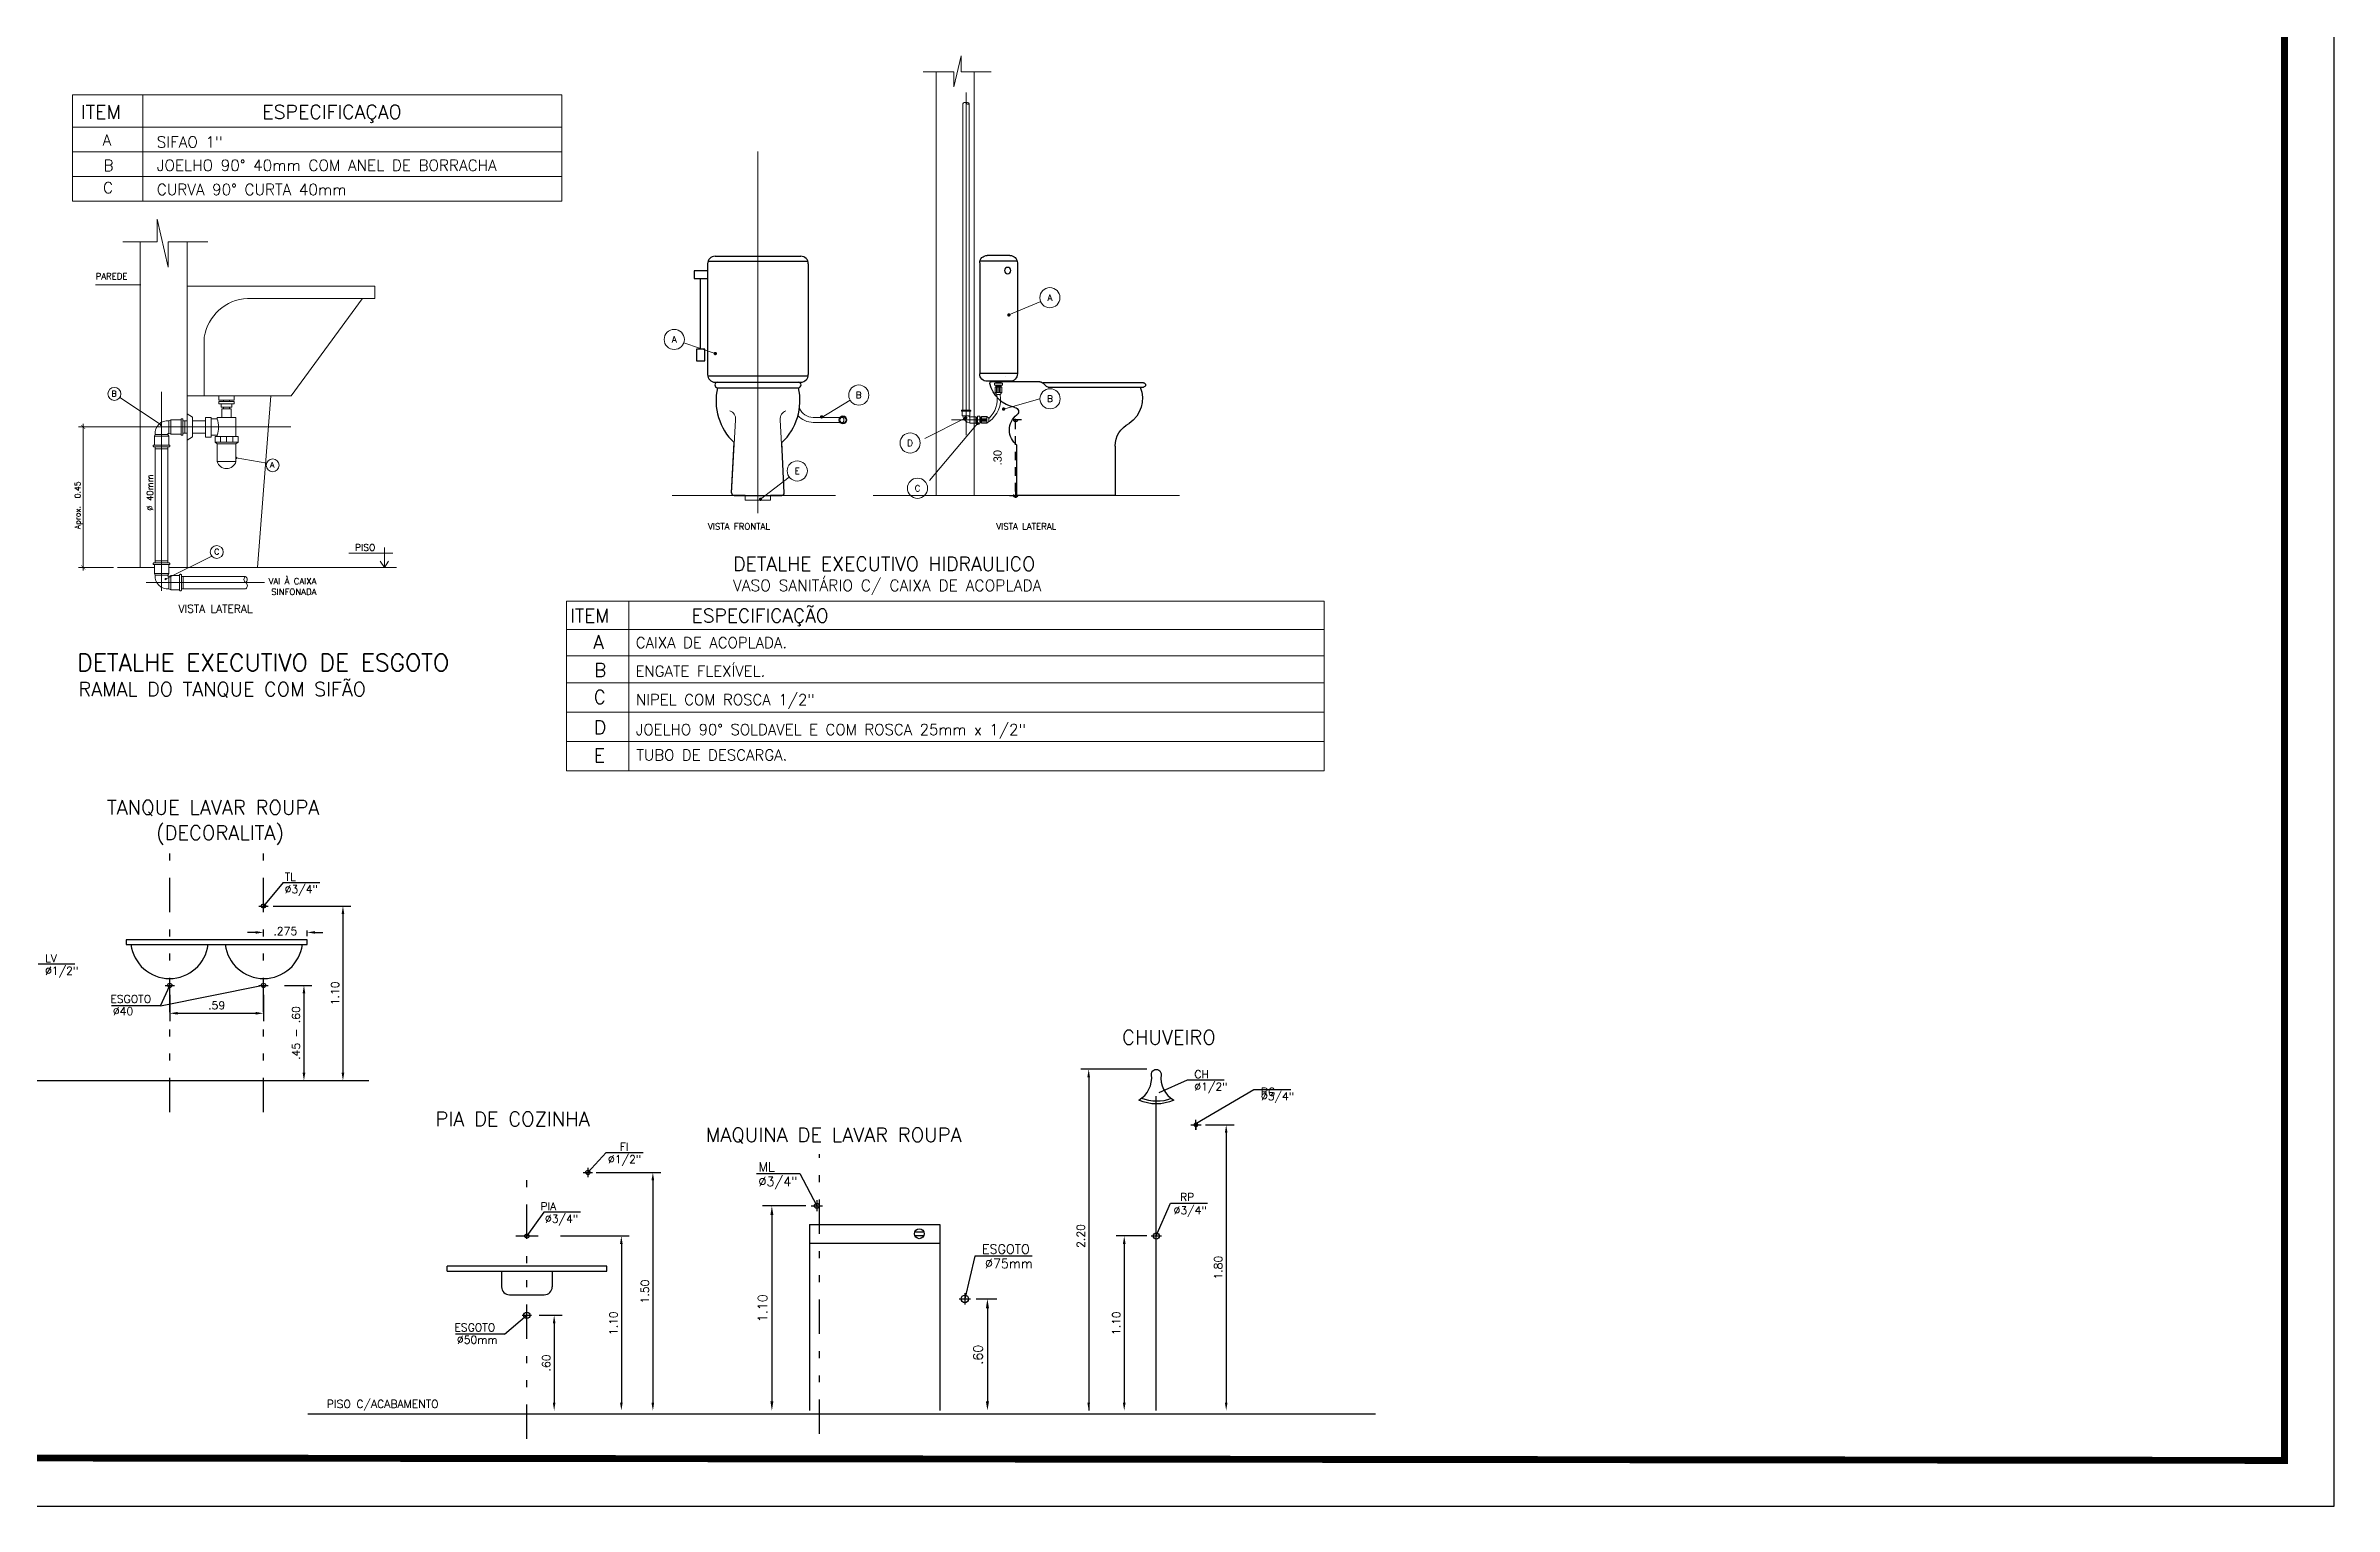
# Model space of a CAD drawing. Header units: millimetres. Extents: x 2426 to 2585, y 1215 to 1309.
# Drawn here: x 2551.66 to 2584.83, y 1215.78 to 1236.95 of the extents above; entities that cross this region are included whole.
import ezdxf
from ezdxf.enums import TextEntityAlignment as Align

# ---------------------------------------------------------------- set-up
doc = ezdxf.new("R2010")
doc.units = ezdxf.units.MM
for name, pattern in [('CENTER2', [28.575, 19.05, -3.175, 3.175, -3.175]), ('DASHED2', [9.525, 6.35, -3.175]), ('DIVIDE', [1.25, 0.5, -0.25, 0, -0.25, 0, -0.25]), ('HIDDEN2', [0.1875, 0.125, -0.0625])]:
    doc.linetypes.add(name, pattern=pattern)
for name, color, linetype in [('02', 2, 'Continuous'), ('BANHO', 7, 'Continuous'), ('CERC02', 3, 'Continuous'), ('DETALLHES_ESGOTO', 3, 'Continuous'), ('DETALLHES_HIDRAULICO', 4, 'Continuous'), ('LAYER8', 8, 'Continuous'), ('PROJEÇÃO', 8, 'HIDDEN2'), ('TEXT', 2, 'Continuous'), ('TEXTO0', 7, 'Continuous'), ('TUBULAÇÃO_HIDRÁULICA projeção', 5, 'DASHED2'), ('TXT_0', 7, 'Continuous'), ('TXT_1', 3, 'Continuous'), ('TXT_2', 6, 'Continuous')]:
    doc.layers.add(name, color=color, linetype=linetype)
doc.styles.add('ADITIVOCAD', font='ROMANS.shx')
doc.styles.add('ROMANS', font='romans', dxfattribs={"height": 0.1})
doc.dimstyles.get("Standard").update_dxf_attribs({"dimtxt": 0.18, "dimasz": 0.18, "dimexe": 0.18, "dimexo": 0.0625, "dimgap": 0.09, "dimtad": 0, "dimtih": 1, "dimtoh": 1, "dimdec": 4, "dimzin": 0, "dimdsep": 46, "dimtxsty": 'Standard', "dimcen": 0.09, "dimadec": 0, "dimazin": 0, "dimtfac": 1, "dimtdec": 4, "dimtofl": 0, "dimtmove": 2, "dimatfit": 3, "dimfxl": 0, "dimtolj": 1, "dimtzin": 0, "dimarcsym": 0})

# ---------------------------------------------------------------- blocks, each defined once
blk = doc.blocks.new('ADC_VASO_02L')
for p, q in [((-0.15, 0.9232), (-0.15, 0.4832)), ((-0.1492, 0.93), (-0.0008, 0.93)), ((-0.12, 0.9532), (-0.03, 0.9532)), ((0, 0.9232), (0, 0.4832)), ((-0.1492, 0.4845), (-0.0008, 0.4845)), ((-0.6504, 0.4474), (-0.2505, 0.4474)), ((-0.2834, 0.43), (-0.6504, 0.43)), ((-0.272, 0.43), (-0.6353, 0.43)), ((-0.2649, 0.4329), (-0.2525, 0.4453)), ((-0.2384, 0.4512), (-0.0454, 0.4512)), ((-0.12, 0.4532), (-0.03, 0.4532)), ((-0.5379, 0.1957), (-0.5379, 0)), ((-0.1479, 0), (-0.1479, 0.2)), ((-0.5379, 0), (-0.1479, 0))]:
    blk.add_line(p, q)
blk.add_circle((-0.1113, 0.8931), 0.0125)
for centre, radius, start, end in [((-0.12, 0.9232), 0.03, 90, 180), ((-0.03, 0.9232), 0.03, 0, 90), ((-0.12, 0.4832), 0.03, 180, 270), ((-0.03, 0.4832), 0.03, 270, 0), ((-0.6504, 0.4387), 0.0087, 90, 270), ((-0.526, 0.3851), 0.1205, 158.1254, 235.66367), ((-0.272, 0.44), 0.01, 270, 315), ((-0.2384, 0.4312), 0.02, 90, 135), ((-0.1666, 0.4756), 0.1297, 282.0492, 346.33831), ((-0.0454, 0.4462), 0.005, 346.33831, 90), ((-0.6379, 0.1957), 0.1, 0, 63.97069), ((-0.1385, 0.3329), 0.016, 93.80615, 233.89222), ((-0.1929, 0.26), 0.075, 306.8699, 53.1301)]:
    blk.add_arc(centre, radius, start, end)
blk = doc.blocks.new('ADC_VASO_02F')
for p, q in [((-0.1948, 0.92), (-0.1948, 0.48)), ((-0.1931, 0.93), (0.2035, 0.93)), ((-0.1648, 0.95), (0.1752, 0.95)), ((0.2052, 0.92), (0.2052, 0.48)), ((-0.1948, 0.8917), (-0.2476, 0.8917)), ((-0.2476, 0.8917), (-0.2476, 0.8621)), ((-0.2476, 0.8621), (-0.1948, 0.8621)), ((-0.2231, 0.5805), (-0.2231, 0.8621)), ((-0.1948, 0.475), (0.2052, 0.475)), ((-0.1648, 0.45), (-0.1558, 0.45)), ((-0.1558, 0.45), (0.1662, 0.45)), ((-0.1558, 0.4279), (0.1662, 0.4279)), ((0.1662, 0.45), (0.1752, 0.45)), ((-0.0993, 0.0105), (-0.0898, 0.21)), ((0.1097, 0.0105), (0.1002, 0.21)), ((-0.0893, 0), (0.0997, 0))]:
    blk.add_line(p, q)
blk.add_lwpolyline([(-0.206, 0.5805), (-0.2394, 0.5805), (-0.2394, 0.5354), (-0.206, 0.5354)], close=True)
for centre, radius, start, end in [((-0.1648, 0.92), 0.03, 90, 180), ((0.1752, 0.92), 0.03, 0, 90), ((-0.1648, 0.48), 0.03, 180, 270), ((0.1752, 0.48), 0.03, 270, 0), ((-0.1547, 0.439), 0.0111, 95.7268, 264.2732), ((0.0696, 0.3772), 0.231, 167.31807, 226.37481), ((-0.0591, 0.3772), 0.231, 313.62519, 12.68193), ((0.1651, 0.439), 0.0111, 275.7268, 84.2732), ((-0.0893, 0.01), 0.01, 177.27369, 270), ((0.0997, 0.01), 0.01, 270, 2.72631)]:
    blk.add_arc(centre, radius, start, end)
blk = doc.blocks.new('BOLA')
for p, q in [((-1.44, 0), (1.44, 0)), ((0, -1.44), (0, 1.44))]:
    blk.add_line(p, q)
blk.add_circle((0, 0), 0.452)
blk = doc.blocks.new('*D176')
at = {"layer": 'Defpoints', "color": 0, "transparency": 16777216}
for p in [(2565.281, 1231.528), (2565.721, 1231.528), (2565.174, 1230.432)]:
    blk.add_point(p, dxfattribs=at)
at = {"layer": 'PROJEÇÃO', "color": 7, "lineweight": -2, "transparency": 16777216}
blk.add_line((2565.721, 1230.492), (2565.721, 1231.468), dxfattribs=at)
at = {"layer": 'PROJEÇÃO', "color": 7, "lineweight": -2, "transparency": 16777216, "xscale": 0.06, "yscale": 0.06, "zscale": 0.06}
for p, rotation in [((2565.721, 1231.528), 90), ((2565.721, 1230.432), 270)]:
    blk.add_blockref('BOLA', p, dxfattribs=dict(at, rotation=rotation))
at = {"layer": 'PROJEÇÃO', "color": 3, "lineweight": 18, "transparency": 16777216, "insert": (2565.461, 1230.98), "char_height": 0.12, "attachment_point": 5, "rotation": 90}
blk.add_mtext('\\A1;.30', dxfattribs=at)
blk = doc.blocks.new('_ARCHTICK')
at = {"color": 0, "linetype": 'ByBlock', "const_width": 0.15}
blk.add_lwpolyline([(-0.5, -0.5), (0.5, 0.5)], dxfattribs=at)

msp = doc.modelspace()

# ---------------------------------------------------------------- linework, layer by layer
at = {"layer": '02', "lineweight": 18}
for p, q in [((2559.142, 1236.239), (2559.142, 1234.697)), ((2559.214, 1226.444), (2570.194, 1226.444))]:
    msp.add_line(p, q, dxfattribs=at)
at = {"layer": 'BANHO', "lineweight": 18}
msp.add_line((2562.717, 1233.729), (2562.717, 1233.656), dxfattribs=at)
at = {"layer": 'Defpoints', "color": 0, "linetype": 'ByBlock'}
msp.add_point((2554.985, 1223.332), dxfattribs=at)
at = {"layer": 'DETALLHES_ESGOTO', "lineweight": 18}
for p, q in [((2553.962, 1231.878), (2553.962, 1232.727)), ((2554.171, 1231.878), (2554.171, 1231.815)), ((2554.397, 1231.815), (2554.171, 1231.815)), ((2554.171, 1231.76), (2554.171, 1231.794)), ((2554.397, 1231.794), (2554.171, 1231.794)), ((2554.397, 1231.76), (2554.171, 1231.76)), ((2554.208, 1231.76), (2554.208, 1231.714)), ((2554.361, 1231.714), (2554.208, 1231.714)), ((2554.349, 1231.687), (2554.218, 1231.687)), ((2554.218, 1231.562), (2554.218, 1231.687)), ((2554.239, 1231.815), (2554.239, 1231.794)), ((2554.239, 1231.714), (2554.239, 1231.687)), ((2554.329, 1231.815), (2554.329, 1231.794)), ((2554.329, 1231.714), (2554.329, 1231.687)), ((2554.349, 1231.562), (2554.349, 1231.687)), ((2554.361, 1231.76), (2554.361, 1231.714)), ((2554.397, 1231.878), (2554.397, 1231.815)), ((2554.397, 1231.794), (2554.397, 1231.76)), ((2554.928, 1231.878), (2554.734, 1229.39)), ((2553.475, 1231.529), (2553.475, 1231.321)), ((2553.713, 1231.515), (2553.679, 1231.515)), ((2553.713, 1231.334), (2553.679, 1231.334)), ((2553.713, 1231.614), (2553.713, 1231.515)), ((2553.79, 1231.567), (2553.713, 1231.614)), ((2553.713, 1231.515), (2553.713, 1231.334)), ((2553.79, 1231.567), (2553.79, 1231.295)), ((2553.977, 1231.516), (2553.79, 1231.516)), ((2553.977, 1231.334), (2553.79, 1231.334)), ((2553.977, 1231.562), (2553.977, 1231.28)), ((2553.977, 1231.562), (2554.06, 1231.562)), ((2554.06, 1231.562), (2554.06, 1231.28)), ((2554.148, 1231.541), (2554.06, 1231.541)), ((2554.148, 1231.307), (2554.06, 1231.307)), ((2554.42, 1231.562), (2554.148, 1231.562)), ((2554.148, 1231.562), (2554.148, 1231.541)), ((2554.148, 1231.307), (2554.148, 1231.286)), ((2554.42, 1231.562), (2554.42, 1231.286)), ((2553.446, 1231.291), (2553.238, 1231.291)), ((2553.251, 1231.11), (2553.251, 1229.484)), ((2553.432, 1231.11), (2553.432, 1229.484)), ((2553.79, 1231.284), (2553.713, 1231.236)), ((2553.79, 1231.295), (2553.79, 1231.285)), ((2553.79, 1231.285), (2553.79, 1231.284)), ((2553.977, 1231.28), (2554.06, 1231.28)), ((2554.454, 1231.286), (2554.118, 1231.286)), ((2554.118, 1231.286), (2554.118, 1231.203)), ((2554.454, 1231.203), (2554.118, 1231.203)), ((2554.148, 1231.18), (2554.118, 1231.203)), ((2554.42, 1231.18), (2554.148, 1231.18)), ((2554.148, 1231.18), (2554.148, 1230.925)), ((2554.195, 1231.286), (2554.195, 1231.203)), ((2554.285, 1231.286), (2554.285, 1231.203)), ((2554.376, 1231.286), (2554.376, 1231.203)), ((2554.42, 1231.18), (2554.454, 1231.203)), ((2554.42, 1231.18), (2554.42, 1230.925)), ((2554.454, 1231.286), (2554.454, 1231.203)), ((2554.42, 1230.925), (2554.148, 1230.925)), ((2553.238, 1229.303), (2553.446, 1229.303)), ((2553.476, 1229.274), (2553.476, 1229.066)), ((2554.561, 1229.26), (2553.657, 1229.26)), ((2554.561, 1229.079), (2553.657, 1229.079))]:
    msp.add_line(p, q, dxfattribs=at)
for points in [[(2554.586, 1233.286), (2556.433, 1233.286), (2556.433, 1233.467), (2553.713, 1233.467)], [(2553.714, 1231.878), (2555.223, 1231.878), (2556.251, 1233.283)], [(2553.446, 1231.164), (2553.446, 1231.291), (2553.432, 1231.318), (2553.251, 1231.318), (2553.238, 1231.291), (2553.238, 1231.164)], [(2553.625, 1231.529), (2553.475, 1231.529), (2553.448, 1231.516), (2553.448, 1231.335), (2553.475, 1231.321), (2553.625, 1231.321)], [(2553.652, 1231.334), (2553.679, 1231.334), (2553.679, 1231.515), (2553.652, 1231.515)], [(2553.251, 1231.137), (2553.251, 1231.11), (2553.432, 1231.11), (2553.432, 1231.137)], [(2553.238, 1229.43), (2553.238, 1229.303), (2553.251, 1229.276), (2553.432, 1229.276), (2553.446, 1229.303), (2553.446, 1229.43)], [(2553.432, 1229.457), (2553.432, 1229.484), (2553.251, 1229.484), (2553.251, 1229.457)], [(2553.603, 1229.274), (2553.476, 1229.274), (2553.449, 1229.26), (2553.449, 1229.079), (2553.476, 1229.066), (2553.603, 1229.066)], [(2553.63, 1229.079), (2553.657, 1229.079), (2553.657, 1229.26), (2553.63, 1229.26)]]:
    msp.add_lwpolyline(points, dxfattribs=at)
for points in [[(2553.652, 1231.316, -0.414214), (2553.64, 1231.305), (2553.636, 1231.305, -0.414214), (2553.625, 1231.316), (2553.625, 1231.533, -0.414214), (2553.636, 1231.544), (2553.64, 1231.544, -0.414214), (2553.652, 1231.533)], [(2553.234, 1231.137, -0.414214), (2553.222, 1231.148), (2553.222, 1231.153, -0.414214), (2553.234, 1231.164), (2553.451, 1231.164, -0.414214), (2553.462, 1231.153), (2553.462, 1231.148, -0.414214), (2553.451, 1231.137)], [(2553.45, 1229.457, -0.414214), (2553.461, 1229.446), (2553.461, 1229.441, -0.414214), (2553.45, 1229.43), (2553.233, 1229.43, -0.414214), (2553.221, 1229.441), (2553.221, 1229.446, -0.414214), (2553.233, 1229.457)], [(2553.63, 1229.062, -0.414214), (2553.619, 1229.05), (2553.614, 1229.05, -0.414214), (2553.603, 1229.062), (2553.603, 1229.279, -0.414214), (2553.614, 1229.29), (2553.619, 1229.29, -0.414214), (2553.63, 1229.279)]]:
    msp.add_lwpolyline(points, format="xyb", close=True, dxfattribs=at)
for centre, radius, start, end in [((2554.616, 1232.625), 0.662, 92.5756, 171.131), ((2553.432, 1231.335), 0.182, 85.089, 185.2528), ((2553.447, 1231.319), 0.0152, 88.7401, 185.4496), ((2553.804, 1231.424), 0.363, 341.2365, 18.7635), ((2554.284, 1230.964), 0.142, 196.3291, 343.6709), ((2553.432, 1229.26), 0.182, 175.089, 275.2528), ((2553.447, 1229.276), 0.0152, 178.7401, 275.4496), ((2554.591, 1229.215), 0.0541, 123.1341, 236.8659), ((2554.525, 1229.215), 0.0584, 309.0994, 50.9006), ((2554.532, 1229.125), 0.0541, 303.1341, 56.8659)]:
    msp.add_arc(centre, radius, start, end, dxfattribs=at)
at = {"layer": 'DETALLHES_HIDRAULICO', "lineweight": 18}
for p, q in [((2564.957, 1236.11), (2564.957, 1231.67)), ((2565.049, 1236.11), (2565.049, 1231.67)), ((2565.418, 1232.061), (2565.418, 1232.03)), ((2565.418, 1232.061), (2565.531, 1232.061)), ((2565.418, 1232.03), (2565.531, 1232.03)), ((2565.427, 1231.926), (2565.427, 1232.003)), ((2565.427, 1232.003), (2565.522, 1232.003)), ((2565.52, 1232.087), (2565.428, 1232.087)), ((2565.436, 1232.061), (2565.436, 1232.087)), ((2565.436, 1232.076), (2565.514, 1232.087)), ((2565.436, 1232.069), (2565.514, 1232.079)), ((2565.436, 1232.061), (2565.514, 1232.071)), ((2565.436, 1232.003), (2565.436, 1232.03)), ((2565.436, 1232.02), (2565.514, 1232.03)), ((2565.436, 1232.012), (2565.514, 1232.023)), ((2565.436, 1232.004), (2565.514, 1232.015)), ((2565.445, 1231.926), (2565.445, 1232.003)), ((2565.464, 1231.926), (2565.464, 1232.003)), ((2565.482, 1231.926), (2565.482, 1232.003)), ((2565.5, 1231.926), (2565.5, 1232.003)), ((2565.514, 1232.061), (2565.514, 1232.087)), ((2565.514, 1232.003), (2565.514, 1232.03)), ((2565.522, 1231.926), (2565.522, 1232.003)), ((2565.531, 1232.061), (2565.531, 1232.03)), ((2565.427, 1231.926), (2565.45, 1231.895)), ((2565.427, 1231.926), (2565.522, 1231.926)), ((2565.45, 1231.895), (2565.499, 1231.895)), ((2565.522, 1231.926), (2565.499, 1231.895)), ((2561.605, 1230.466), (2561.662, 1231.528)), ((2562.368, 1230.466), (2562.311, 1231.528)), ((2563.219, 1231.564), (2562.788, 1231.564)), ((2563.219, 1231.491), (2562.788, 1231.491)), ((2565.06, 1231.574), (2565.144, 1231.574)), ((2565.06, 1231.482), (2565.144, 1231.482)), ((2565.144, 1231.574), (2565.144, 1231.482)), ((2565.171, 1231.567), (2565.144, 1231.567)), ((2565.155, 1231.489), (2565.144, 1231.567)), ((2565.171, 1231.489), (2565.144, 1231.489)), ((2565.162, 1231.489), (2565.152, 1231.567)), ((2565.171, 1231.489), (2565.16, 1231.567)), ((2565.171, 1231.584), (2565.201, 1231.584)), ((2565.171, 1231.471), (2565.171, 1231.584)), ((2565.171, 1231.471), (2565.201, 1231.471)), ((2565.201, 1231.471), (2565.201, 1231.584)), ((2565.228, 1231.567), (2565.201, 1231.567)), ((2565.211, 1231.489), (2565.201, 1231.567)), ((2565.228, 1231.489), (2565.201, 1231.489)), ((2565.219, 1231.489), (2565.208, 1231.567)), ((2565.227, 1231.489), (2565.217, 1231.567)), ((2565.306, 1231.575), (2565.228, 1231.575)), ((2565.228, 1231.48), (2565.228, 1231.575)), ((2565.306, 1231.553), (2565.228, 1231.553)), ((2565.306, 1231.535), (2565.228, 1231.535)), ((2565.306, 1231.517), (2565.228, 1231.517)), ((2565.306, 1231.499), (2565.228, 1231.499)), ((2565.306, 1231.48), (2565.228, 1231.48)), ((2565.306, 1231.575), (2565.336, 1231.552)), ((2565.306, 1231.48), (2565.306, 1231.575)), ((2565.306, 1231.48), (2565.336, 1231.503)), ((2565.336, 1231.503), (2565.336, 1231.552)), ((2561.642, 1230.436), (2561.804, 1230.436)), ((2561.804, 1230.436), (2561.804, 1230.363)), ((2561.804, 1230.363), (2562.169, 1230.363)), ((2562.169, 1230.436), (2562.332, 1230.436)), ((2562.169, 1230.436), (2562.169, 1230.363))]:
    msp.add_line(p, q, dxfattribs=at)
msp.add_lwpolyline([(2564.936, 1231.663, -0.414214), (2564.943, 1231.67), (2565.063, 1231.67, -0.414214), (2565.071, 1231.663), (2565.071, 1231.661, -0.414214), (2565.063, 1231.653), (2564.943, 1231.653, -0.414214), (2564.936, 1231.661)], format="xyb", close=True, dxfattribs=at)
for points in [[(2565.06, 1231.653), (2565.06, 1231.595, -0.414214), (2565.05, 1231.585), (2564.956, 1231.585, -0.414214), (2564.946, 1231.595), (2564.946, 1231.653)], [(2565.06, 1231.482), (2565.06, 1231.574, -0.414214)]]:
    msp.add_lwpolyline(points, format="xyb", dxfattribs=at)
for radius in [0.0576, 0.0456]:
    msp.add_circle((2563.219, 1231.528), radius, dxfattribs=at)
for centre, radius, start, end in [((2564.982, 1236.104), 0.0256, 32.2558, 167.6379), ((2565.017, 1236.093), 0.0357, 28.3273, 120.3701), ((2565.03, 1236.134), 0.0308, 212.2558, 306.9595), ((2561.541, 1231.544), 0.122, 352.5883, 71.5643), ((2562.432, 1231.544), 0.122, 108.4357, 187.4117), ((2562.788, 1231.783), 0.219, 203.5864, 270), ((2565.077, 1231.828), 0.379, 313.2074, 10.0893), ((2565.102, 1231.83), 0.402, 305.6158, 9.2432), ((2562.788, 1231.783), 0.292, 220.7377, 270), ((2563.178, 1231.528), 0.0554, 318.8368, 41.1632), ((2565.064, 1231.595), 0.107, 184.9011, 267.6161), ((2565.06, 1231.583), 0.0118, 166.9833, 268.3174), ((2561.642, 1230.472), 0.0365, 177.2737, 270), ((2562.332, 1230.472), 0.0365, 270, 2.7263)]:
    msp.add_arc(centre, radius, start, end, dxfattribs=at)
at = {"layer": 'LAYER8', "linetype": 'DIVIDE'}
for p, q in [((2553.462, 1221.493), (2553.462, 1225.315)), ((2554.82, 1221.493), (2554.82, 1225.315)), ((2558.638, 1216.759), (2558.638, 1220.708)), ((2562.877, 1216.831), (2562.877, 1220.887))]:
    msp.add_line(p, q, dxfattribs=at)
at = {"layer": 'LAYER8'}
for p, q in [((2555.103, 1224.823), (2554.82, 1224.483)), ((2555.103, 1224.823), (2555.638, 1224.823)), ((2554.751, 1224.483), (2554.889, 1224.483)), ((2551.553, 1223.645), (2552.087, 1223.645)), ((2553.326, 1223.038), (2552.617, 1223.038)), ((2553.326, 1223.038), (2554.789, 1223.332)), ((2553.326, 1223.038), (2553.462, 1223.332)), ((2553.393, 1223.332), (2553.531, 1223.332)), ((2554.751, 1223.332), (2554.889, 1223.332)), ((2567.761, 1219.747), (2567.761, 1221.729)), ((2567.802, 1221.78), (2568.211, 1221.965)), ((2568.211, 1221.965), (2568.746, 1221.965)), ((2568.335, 1221.329), (2569.176, 1221.825)), ((2569.176, 1221.825), (2569.71, 1221.825)), ((2568.335, 1221.238), (2568.335, 1221.385)), ((2568.262, 1221.311), (2568.409, 1221.311)), ((2568.335, 1221.311), (2568.335, 1221.238)), ((2559.789, 1220.91), (2559.522, 1220.621)), ((2559.522, 1220.69), (2559.522, 1220.552)), ((2559.789, 1220.91), (2560.324, 1220.91)), ((2559.453, 1220.621), (2559.591, 1220.621)), ((2559.453, 1220.621), (2559.591, 1220.621)), ((2561.967, 1220.605), (2562.594, 1220.605)), ((2562.594, 1220.605), (2562.841, 1220.138)), ((2558.881, 1220.047), (2558.639, 1219.701)), ((2559.415, 1220.047), (2558.881, 1220.047)), ((2562.76, 1220.138), (2562.922, 1220.138)), ((2562.841, 1220.219), (2562.841, 1220.058)), ((2567.761, 1219.701), (2567.969, 1220.174)), ((2567.969, 1220.174), (2568.503, 1220.174)), ((2558.476, 1219.701), (2558.801, 1219.701)), ((2558.569, 1219.701), (2558.707, 1219.701)), ((2562.733, 1219.869), (2562.733, 1217.17)), ((2562.733, 1219.869), (2564.621, 1219.869)), ((2564.259, 1219.761), (2564.393, 1219.761)), ((2564.259, 1219.707), (2564.393, 1219.707)), ((2564.621, 1219.869), (2564.621, 1217.17)), ((2567.688, 1219.701), (2567.834, 1219.701)), ((2567.761, 1219.628), (2567.761, 1219.774)), ((2562.733, 1219.599), (2564.621, 1219.599)), ((2565.129, 1219.409), (2564.986, 1218.789)), ((2565.96, 1219.409), (2565.129, 1219.409)), ((2567.761, 1217.17), (2567.761, 1219.655)), ((2559.795, 1219.262), (2557.48, 1219.262)), ((2557.48, 1219.193), (2557.48, 1219.262)), ((2557.48, 1219.193), (2559.795, 1219.193)), ((2558.27, 1219.193), (2558.27, 1218.964)), ((2559.005, 1219.193), (2559.005, 1218.964)), ((2559.795, 1219.193), (2559.795, 1219.262)), ((2558.385, 1218.849), (2558.89, 1218.849)), ((2564.905, 1218.789), (2565.067, 1218.789)), ((2564.986, 1218.87), (2564.986, 1218.708)), ((2558.312, 1218.277), (2558.638, 1218.551)), ((2558.569, 1218.551), (2558.707, 1218.551)), ((2558.312, 1218.277), (2557.603, 1218.277))]:
    msp.add_line(p, q, dxfattribs=at)
at = {"layer": 'LAYER8', "linetype": 'ByBlock'}
for p, q in [((2554.958, 1224.483), (2556.087, 1224.483)), ((2555.972, 1224.368), (2555.972, 1222.067)), ((2554.705, 1224.1), (2554.59, 1224.1)), ((2554.82, 1224.047), (2554.82, 1224.129)), ((2555.452, 1224.047), (2555.452, 1224.129)), ((2555.567, 1224.1), (2555.682, 1224.1)), ((2553.462, 1223.194), (2553.462, 1222.813)), ((2554.82, 1223.194), (2554.82, 1222.813)), ((2555.123, 1223.332), (2555.521, 1223.332)), ((2555.406, 1223.217), (2555.406, 1222.067)), ((2553.577, 1222.928), (2554.705, 1222.928)), ((2567.623, 1222.117), (2566.666, 1222.117)), ((2566.781, 1222.002), (2566.781, 1217.17)), ((2568.473, 1221.311), (2568.889, 1221.311)), ((2568.774, 1221.196), (2568.774, 1217.285)), ((2559.643, 1220.621), (2560.579, 1220.621)), ((2560.464, 1220.506), (2560.464, 1217.285)), ((2562.679, 1220.138), (2562.054, 1220.138)), ((2559.126, 1219.701), (2560.122, 1219.701)), ((2562.189, 1220.004), (2562.189, 1217.305)), ((2567.623, 1219.701), (2567.181, 1219.701)), ((2560.007, 1219.586), (2560.007, 1217.285)), ((2567.296, 1219.586), (2567.296, 1217.285)), ((2565.148, 1218.789), (2565.448, 1218.789)), ((2558.818, 1218.551), (2559.148, 1218.551)), ((2559.033, 1218.436), (2559.033, 1217.285)), ((2565.313, 1218.654), (2565.313, 1217.305))]:
    msp.add_line(p, q, dxfattribs=at)
at = {"layer": 'LAYER8'}
msp.add_lwpolyline([(2552.83, 1223.995), (2552.83, 1223.926), (2555.452, 1223.926), (2555.452, 1223.995), (2552.83, 1223.995)], dxfattribs=at)
for points in [[(2567.508, 1221.671, 0.299855), (2567.692, 1222.038, -1.127154), (2567.83, 1222.038, 0.299855), (2568.014, 1221.671, -0.225434), (2567.508, 1221.671)], [(2567.978, 1221.691, -0.188676), (2567.549, 1221.695)]]:
    msp.add_lwpolyline(points, format="xyb", dxfattribs=at)
at = {"layer": 'LAYER8', "color": 2}
for points in [[(2540.616, 1221.952), (2540.616, 1221.952), (2545.625, 1221.952), (2556.348, 1221.952), (2556.348, 1221.952), (2556.348, 1221.952), (2556.348, 1221.952)], [(2555.461, 1217.121), (2555.461, 1217.121), (2560.471, 1217.121), (2570.939, 1217.121)]]:
    msp.add_lwpolyline(points, dxfattribs=at)
at = {"layer": 'LAYER8', "const_width": 0.0345}
msp.add_lwpolyline([(2568.318, 1221.311, 1), (2568.353, 1221.311, 1)], format="xyb", close=True, dxfattribs=at)
at = {"layer": 'LAYER8'}
for centre, radius in [((2554.82, 1224.483), 0.0308), ((2553.462, 1223.332), 0.0308), ((2554.82, 1223.332), 0.0308), ((2559.522, 1220.621), 0.0308), ((2562.841, 1220.138), 0.0361), ((2558.638, 1219.701), 0.0308), ((2564.326, 1219.734), 0.0722), ((2567.761, 1219.701), 0.0462), ((2564.986, 1218.789), 0.0541), ((2558.638, 1218.551), 0.0462)]:
    msp.add_circle(centre, radius, dxfattribs=at)
for centre, radius, start, end in [((2553.458, 1223.996), 0.564, 187.145, 352.855), ((2554.824, 1223.996), 0.564, 187.145, 352.855), ((2558.385, 1218.964), 0.115, 180, 270), ((2558.89, 1218.964), 0.115, 270, 0)]:
    msp.add_arc(centre, radius, start, end, dxfattribs=at)
at = {"layer": 'LAYER8', "linetype": 'ByBlock'}
for points in [[(2555.952, 1224.368), (2555.991, 1224.368), (2555.972, 1224.483)], [(2554.705, 1224.119), (2554.705, 1224.081), (2554.82, 1224.1)], [(2555.567, 1224.119), (2555.567, 1224.081), (2555.452, 1224.1)], [(2555.387, 1223.217), (2555.426, 1223.217), (2555.406, 1223.332)], [(2553.577, 1222.948), (2553.577, 1222.909), (2553.462, 1222.928)], [(2554.705, 1222.948), (2554.705, 1222.909), (2554.82, 1222.928)], [(2555.387, 1222.067), (2555.426, 1222.067), (2555.406, 1221.952)], [(2555.952, 1222.067), (2555.991, 1222.067), (2555.972, 1221.952)], [(2566.762, 1222.002), (2566.8, 1222.002), (2566.781, 1222.117)], [(2568.755, 1221.196), (2568.793, 1221.196), (2568.774, 1221.311)], [(2560.444, 1220.506), (2560.483, 1220.506), (2560.464, 1220.621)], [(2562.167, 1220.004), (2562.211, 1220.004), (2562.189, 1220.138)], [(2559.988, 1219.586), (2560.026, 1219.586), (2560.007, 1219.701)], [(2567.277, 1219.586), (2567.316, 1219.586), (2567.296, 1219.701)], [(2565.291, 1218.654), (2565.336, 1218.654), (2565.313, 1218.789)], [(2559.014, 1218.436), (2559.052, 1218.436), (2559.033, 1218.551)], [(2559.014, 1217.285), (2559.052, 1217.285), (2559.033, 1217.17)], [(2559.988, 1217.285), (2560.026, 1217.285), (2560.007, 1217.17)], [(2560.444, 1217.285), (2560.483, 1217.285), (2560.464, 1217.17)], [(2562.167, 1217.305), (2562.211, 1217.305), (2562.189, 1217.17)], [(2565.291, 1217.305), (2565.336, 1217.305), (2565.313, 1217.17)], [(2566.762, 1217.285), (2566.8, 1217.285), (2566.781, 1217.17)], [(2567.277, 1217.285), (2567.316, 1217.285), (2567.296, 1217.17)], [(2568.755, 1217.285), (2568.793, 1217.285), (2568.774, 1217.17)]]:
    msp.add_solid(points, dxfattribs=at)
at = {"layer": 'TEXTO0', "linetype": 'ByBlock'}
msp.add_lwpolyline([(2504.055, 1215.784), (2584.835, 1215.784), (2584.835, 1260.334), (2504.055, 1260.334)], close=True, dxfattribs=at)
at = {"layer": 'TEXTO0', "linetype": 'ByBlock', "const_width": 0.1}
msp.add_lwpolyline([(2504.805, 1216.534), (2584.115, 1216.448), (2584.115, 1259.498), (2504.777, 1259.532)], close=True, dxfattribs=at)
at = {"layer": 'TUBULAÇÃO_HIDRÁULICA projeção', "lineweight": 18}
msp.add_line((2565.577, 1232.154), (2565.577, 1232.154), dxfattribs=at)
at = {"layer": 'TXT_0', "linetype": 'CENTER2', "lineweight": 18}
for p, q in [((2565.003, 1236.272), (2565.003, 1231.306)), ((2561.987, 1230.178), (2561.987, 1235.417)), ((2553.342, 1231.936), (2553.342, 1229.05)), ((2555.218, 1231.425), (2553.211, 1231.425)), ((2565.241, 1231.528), (2564.794, 1231.528)), ((2554.833, 1229.17), (2553.118, 1229.17))]:
    msp.add_line(p, q, dxfattribs=at)
at = {"layer": 'TXT_0', "lineweight": 18}
for p, q in [((2552.051, 1235.414), (2559.142, 1235.414)), ((2552.051, 1235.055), (2559.142, 1235.055)), ((2552.384, 1233.483), (2553.04, 1233.483)), ((2565.624, 1233.049), (2566.085, 1233.242)), ((2561.369, 1232.489), (2560.913, 1232.647)), ((2552.737, 1231.854), (2553.336, 1231.454)), ((2562.902, 1231.56), (2563.323, 1231.813)), ((2565.548, 1231.685), (2566.075, 1231.834)), ((2553.225, 1231.425), (2552.139, 1231.425)), ((2552.207, 1229.345), (2552.207, 1231.47)), ((2564.998, 1231.558), (2564.404, 1231.259)), ((2565.167, 1231.477), (2564.475, 1230.649)), ((2554.426, 1230.977), (2554.87, 1230.9)), ((2562.024, 1230.378), (2562.441, 1230.699)), ((2556.573, 1229.677), (2556.573, 1229.39)), ((2552.645, 1229.39), (2552.139, 1229.39)), ((2553.401, 1229.221), (2554.073, 1229.555)), ((2556.055, 1229.596), (2556.694, 1229.596)), ((2556.573, 1229.39), (2556.513, 1229.482)), ((2556.573, 1229.39), (2556.634, 1229.482)), ((2559.214, 1228.108), (2570.194, 1228.108)), ((2559.214, 1227.715), (2570.194, 1227.715)), ((2559.214, 1227.292), (2570.194, 1227.292)), ((2559.214, 1226.868), (2570.194, 1226.868))]:
    msp.add_line(p, q, dxfattribs=at)
at = {"layer": 'TXT_0', "linetype": 'CENTER2', "lineweight": 18}
for points in [[(2564.38, 1236.571), (2564.828, 1236.571), (2564.828, 1236.355), (2564.934, 1236.803), (2564.934, 1236.571), (2565.366, 1236.571)], [(2554.013, 1234.108), (2553.439, 1234.108), (2553.439, 1233.741), (2553.28, 1234.438), (2553.28, 1234.108), (2552.779, 1234.108)]]:
    msp.add_lwpolyline(points, dxfattribs=at)
at = {"layer": 'TXT_0', "lineweight": 18}
for points, const_width in [([(2565.612, 1233.049, 1), (2565.636, 1233.049, 1)], 0.0243), ([(2561.381, 1232.489, -1), (2561.357, 1232.489, -1)], 0.0243), ([(2565.56, 1231.685, -1), (2565.536, 1231.685, -1)], 0.0243), ([(2553.328, 1231.454, 1), (2553.343, 1231.454, 1)], 0.0158), ([(2562.922, 1231.572, 1), (2562.898, 1231.572, 1)], 0.0243), ([(2564.986, 1231.558, 1), (2565.01, 1231.558, 1)], 0.0243), ([(2565.155, 1231.477, 1), (2565.179, 1231.477, 1)], 0.0243), ([(2554.418, 1230.977, 1), (2554.434, 1230.977, 1)], 0.0158), ([(2562.012, 1230.378, 1), (2562.036, 1230.378, 1)], 0.0243), ([(2553.393, 1229.221, 1), (2553.409, 1229.221, 1)], 0.0158)]:
    msp.add_lwpolyline(points, format="xyb", close=True, dxfattribs=dict(at, const_width=const_width))
for centre, radius in [((2566.219, 1233.299), 0.146), ((2560.774, 1232.694), 0.146), ((2552.659, 1231.905), 0.0937), ((2563.448, 1231.888), 0.146), ((2566.221, 1231.834), 0.146), ((2564.192, 1231.193), 0.146), ((2554.953, 1230.87), 0.0937), ((2562.557, 1230.788), 0.146), ((2564.3, 1230.537), 0.146), ((2554.143, 1229.613), 0.0937)]:
    msp.add_circle(centre, radius, dxfattribs=at)
at = {"layer": 'TXT_1', "lineweight": 18}
for p, q in [((2564.572, 1236.571), (2564.572, 1230.433)), ((2565.119, 1236.571), (2565.119, 1230.433)), ((2553.034, 1234.111), (2553.034, 1229.39)), ((2553.713, 1234.111), (2553.713, 1231.614)), ((2553.713, 1231.334), (2553.713, 1229.39))]:
    msp.add_line(p, q, dxfattribs=at)
at = {"layer": 'TXT_2', "lineweight": 18}
for p, q in [((2552.051, 1236.239), (2559.142, 1236.239)), ((2552.051, 1234.697), (2552.051, 1236.239)), ((2553.069, 1234.697), (2553.069, 1236.239)), ((2552.051, 1235.772), (2559.142, 1235.772)), ((2552.051, 1234.697), (2559.142, 1234.697)), ((2563.112, 1230.432), (2560.745, 1230.432)), ((2563.659, 1230.433), (2568.098, 1230.433)), ((2553.238, 1229.39), (2552.706, 1229.39)), ((2556.749, 1229.39), (2553.446, 1229.39)), ((2559.214, 1228.901), (2570.194, 1228.901)), ((2559.214, 1226.444), (2559.214, 1228.901)), ((2560.114, 1226.444), (2560.114, 1228.901)), ((2570.194, 1226.444), (2570.194, 1228.901)), ((2559.214, 1228.489), (2570.194, 1228.489))]:
    msp.add_line(p, q, dxfattribs=at)

# ---------------------------------------------------------------- block references
at = {"layer": 'BANHO', "lineweight": 18, "yscale": 3.649617808216596}
for name, p, xscale, zscale in [('ADC_VASO_02F', (2561.968, 1230.432), 3.649617808216596, 3.649617808216596), ('ADC_VASO_02L', (2565.201, 1230.433), -3.649617808216596, 3.649617808216668)]:
    msp.add_blockref(name, p, dxfattribs=dict(at, xscale=xscale, zscale=zscale))
at = {"layer": 'TXT_0', "lineweight": 18, "xscale": 0.05886886995307287, "yscale": 0.05886886995307287, "zscale": 0.05886886995307287}
for p, rotation in [((2552.207, 1231.425), 90), ((2552.207, 1229.39), 270)]:
    msp.add_blockref('_ARCHTICK', p, dxfattribs=dict(at, rotation=rotation))

# ---------------------------------------------------------------- texts
at = {"layer": 'CERC02', "style": 'ROMANS'}
for s, height, p in [('TL', 0.115, (2555.127, 1224.963)), ('%%C3/4"', 0.115, (2555.127, 1224.783)), ('LV', 0.115, (2551.654, 1223.782)), ('%%C1/2"', 0.115, (2551.654, 1223.602)), ('ESGOTO', 0.115, (2552.6, 1223.193)), ('%%C40', 0.115, (2552.636, 1223.016)), ('CH', 0.115, (2568.312, 1222.103)), ('%%C1/2"', 0.115, (2568.312, 1221.922)), ('%%C3/4"', 0.115, (2569.277, 1221.782)), ('RG', 0.115, (2569.277, 1221.847)), ('FI', 0.115, (2559.985, 1221.051)), ('%%C1/2"', 0.115, (2559.813, 1220.87)), ('ML', 0.1349, (2561.994, 1220.77)), ('%%C3/4"', 0.1349, (2561.994, 1220.558)), ('PIA', 0.115, (2558.833, 1220.188)), ('%%C3/4"', 0.115, (2558.899, 1220.008)), ('%%C3/4"', 0.115, (2568.011, 1220.13)), ('RP', 0.115, (2568.105, 1220.323)), ('ESGOTO', 0.1349, (2565.234, 1219.578)), ('%%C75mm', 0.1349, (2565.277, 1219.37)), ('ESGOTO', 0.115, (2557.587, 1218.432)), ('%%C50mm', 0.115, (2557.623, 1218.255)), ('PISO C/ACABAMENTO', 0.11503, (2555.737, 1217.324))]:
    msp.add_text(s, height=height, dxfattribs=at).set_placement(p, align=Align.TOP_LEFT)
at = {"layer": 'LAYER8', "linetype": 'ByBlock', "style": 'ROMANS'}
for s, p in [('.275', (2555.136, 1224.119)), ('.59', (2554.141, 1223.043))]:
    msp.add_text(s, height=0.115, dxfattribs=at).set_placement(p, align=Align.MIDDLE_CENTER)
for s, height, p in [('1.10', 0.115, (2555.857, 1223.217)), ('2.20', 0.115, (2566.666, 1219.701)), ('1.80', 0.115, (2568.659, 1219.241)), ('1.50', 0.115, (2560.349, 1218.896)), ('1.10', 0.1349, (2562.054, 1218.654)), ('1.10', 0.115, (2559.892, 1218.436)), ('1.10', 0.115, (2567.181, 1218.436)), ('.60', 0.1349, (2565.178, 1217.98)), ('.60', 0.115, (2558.918, 1217.861))]:
    msp.add_text(s, height=height, rotation=90, dxfattribs=at).set_placement(p, align=Align.MIDDLE_CENTER)
msp.add_text('.45 - .60', height=0.115, rotation=90, dxfattribs=at).set_placement((2555.291, 1222.642), align=Align.MIDDLE)
at = {"layer": 'TEXT', "style": 'ROMANS'}
for s, height, p in [('TANQUE LAVAR ROUPA ', 0.20705, (2552.549, 1226.015)), ('(DECORALITA)', 0.20705, (2553.262, 1225.648)), ('CHUVEIRO', 0.2071, (2567.265, 1222.684)), ('PIA DE COZINHA', 0.20705, (2557.312, 1221.501)), ('MAQUINA DE LAVAR ROUPA', 0.20705, (2561.229, 1221.27))]:
    msp.add_text(s, height=height, dxfattribs=at).set_placement(p, align=Align.TOP_LEFT)
at = {"layer": 'TEXTO0', "lineweight": 18, "style": 'ROMANS'}
msp.add_text('%%C 40mm', height=0.0906, rotation=90, dxfattribs=at).set_placement((2553.219, 1230.211))
at = {"layer": 'TEXTO0', "lineweight": 18}
for s, height, style, p in [('VAI À CAIXA', 0.09057, 'ROMANS', (2554.894, 1229.145)), ('SINFONADA', 0.0906, 'ROMANS', (2554.932, 1228.991)), ('CAIXA DE ACOPLADA.', 0.1584, 'ADITIVOCAD', (2560.216, 1228.221)), ('ENGATE FLEXÍVEL.', 0.1584, 'ADITIVOCAD', (2560.212, 1227.807)), ('NIPEL COM ROSCA 1/2"', 0.1584, 'ADITIVOCAD', (2560.218, 1227.394)), ('JOELHO 90%%D SOLDAVEL E COM ROSCA 25mm x 1/2"', 0.1584, 'ADITIVOCAD', (2560.217, 1226.961)), ('TUBO DE DESCARGA.', 0.1584, 'ADITIVOCAD', (2560.226, 1226.592))]:
    msp.add_text(s, height=height, dxfattribs=dict(at, style=style)).set_placement(p)
at = {"layer": 'TXT_0', "lineweight": 18, "style": 'ADITIVOCAD'}
for s, height, p in [('SIFAO 1"', 0.1612, (2553.274, 1235.475)), ('JOELHO 90%%D 40mm COM ANEL DE BORRACHA', 0.16122, (2553.274, 1235.137)), ('CURVA 90%%D CURTA 40mm', 0.16122, (2553.274, 1234.786)), ('PAREDE', 0.0906, (2552.387, 1233.565)), ('PISO', 0.0964, (2556.147, 1229.631))]:
    msp.add_text(s, height=height, dxfattribs=at).set_placement(p)
at = {"layer": 'TXT_0', "lineweight": 18, "style": 'ROMANS'}
msp.add_text('Aprox.  0.45', height=0.08151, rotation=90, dxfattribs=at).set_placement((2552.167, 1229.944))
at = {"layer": 'TXT_1', "lineweight": 18, "style": 'ADITIVOCAD'}
for s, height, p in [('ITEM', 0.2015, (2552.172, 1235.89)), ('ESPECIFICAÇAO', 0.20153, (2554.802, 1235.89)), ('A', 0.161, (2552.488, 1235.504)), ('B', 0.161, (2552.501, 1235.135)), ('C', 0.161, (2552.495, 1234.813)), ('B', 0.0815, (2552.618, 1231.867)), ('A', 0.0815, (2554.915, 1230.836)), ('VISTA FRONTAL', 0.09124, (2561.262, 1229.938)), ('VISTA LATERAL', 0.09124, (2565.442, 1229.938)), ('C', 0.0815, (2554.106, 1229.578)), ('VISTA LATERAL', 0.11321, (2553.586, 1228.734)), ('ITEM', 0.198, (2559.264, 1228.593)), ('ESPECIFICAÇÃO', 0.198, (2561.026, 1228.593)), ('A', 0.198, (2559.601, 1228.209)), ('B', 0.198, (2559.611, 1227.804)), ('C', 0.198, (2559.606, 1227.413)), ('D', 0.198, (2559.609, 1226.975)), ('E', 0.198, (2559.609, 1226.567))]:
    msp.add_text(s, height=height, dxfattribs=at).set_placement(p)
for s, p in [('A', (2566.219, 1233.299)), ('A', (2560.774, 1232.694)), ('B', (2563.448, 1231.888)), ('B', (2566.221, 1231.834)), ('D', (2564.192, 1231.193)), ('E', (2562.557, 1230.788)), ('C', (2564.3, 1230.537))]:
    msp.add_text(s, height=0.0912, dxfattribs=at).set_placement(p, align=Align.MIDDLE)
at = {"layer": 'TXT_2', "lineweight": 18, "style": 'ADITIVOCAD'}
for s, height, p in [('DETALHE EXECUTIVO HIDRAULICO', 0.20073, (2561.626, 1229.342)), ('VASO SANITÁRIO C/ CAIXA DE ACOPLADA', 0.16423, (2561.626, 1229.047)), ('DETALHE EXECUTIVO DE ESGOTO', 0.24906, (2552.122, 1227.887)), ('RAMAL DO TANQUE COM SIFÃO', 0.20378, (2552.138, 1227.523))]:
    msp.add_text(s, height=height, dxfattribs=at).set_placement(p)

# ---------------------------------------------------------------- dimensions: what is measured, and where the dimension line sits
at = {"layer": 'PROJEÇÃO', "lineweight": 18}
dim = msp.add_linear_dim(base=(2565.721, 1231.528), p1=(2565.174, 1230.432), p2=(2565.281, 1231.528), angle=90, text='.30', dimstyle='Standard', override={"dimtxt": 0.12, "dimasz": 0.06, "dimexo": 0.06, "dimgap": 0.2, "dimtad": 1, "dimtih": 0, "dimtoh": 0, "dimdec": 2, "dimzin": 4, "dimblk1": 'BOLA', "dimblk2": 'BOLA', "dimsah": 1, "dimcen": -0.06, "dimse1": 1, "dimse2": 1, "dimclrd": 7, "dimclrt": 3, "dimtdec": 2, "dimtix": 1, "dimtofl": 1, "dimtmove": 2, "dimldrblk": 'BOLA', "dimtzin": 4}, dxfattribs=at)
dim.commit()
dim.dimension.update_dxf_attribs({"geometry": '*D176', "text_midpoint": (2565.461, 1230.98)})

doc.saveas('drawing.dxf')
